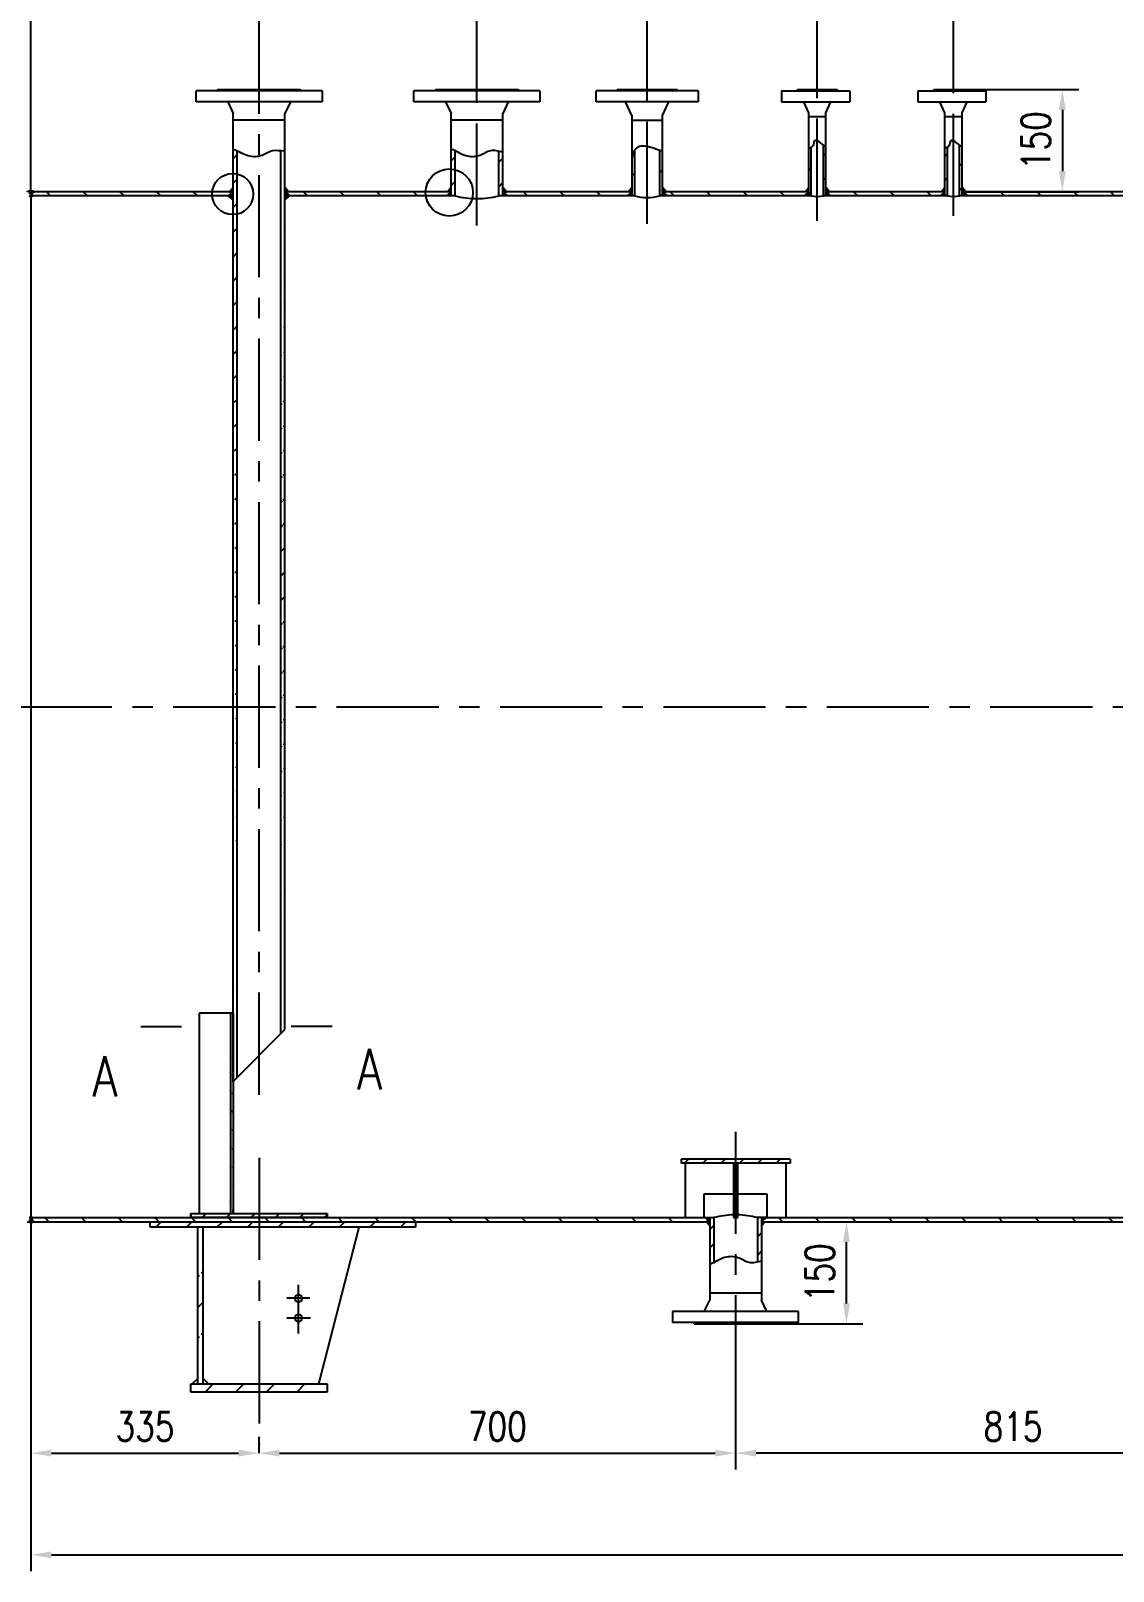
# Model space of a CAD drawing. Header units: millimetres. Extents: x -100 to 10194, y -400 to 6888.
# Drawn here: x 1301 to 2891, y 3225 to 5486 of the extents above; entities that cross this region are included whole.
import ezdxf

# ---------------------------------------------------------------- set-up
doc = ezdxf.new("R2010")
doc.units = ezdxf.units.MM
doc.header["$LTSCALE"] = 120
doc.linetypes.add('CENTER', pattern=[2, 1.25, -0.25, 0.25, -0.25])
for name, color, linetype in [('1轮廓实线层', 7, 'Continuous'), ('3中心线层', 1, 'CENTER'), ('5剖面线层', 2, 'Continuous'), ('6文字层', 3, 'Continuous'), ('8符号标注层', 31, 'Continuous')]:
    doc.layers.add(name, color=color, linetype=linetype)
doc.styles.add('PC_TEXTSTYLE', font='romans.shx', dxfattribs={"width": 0.8, "bigfont": 'hzfs.shx'})
doc.styles.add('TH_GBDIM', font='romans.shx', dxfattribs={"width": 0.8, "bigfont": 'hzfs.shx'})
doc.dimstyles.new('TH_GBDIM', dxfattribs={"dimscale": 12, "dimtxt": 3.5, "dimasz": 2.5, "dimexe": 2, "dimexo": 0, "dimgap": 1.5, "dimtad": 1, "dimdec": 1, "dimdsep": 46, "dimtxsty": 'TH_GBDIM', "dimcen": 2.5, "dimclrd": 130, "dimclre": 130, "dimclrt": 3, "dimadec": 0, "dimazin": 2, "dimtfac": 0.714286, "dimtdec": 1, "dimtmove": 0, "dimatfit": 3, "dimfxl": 1, "dimtolj": 1, "dimtzin": 0, "dimlwd": -1, "dimlwe": -1, "dimarcsym": 0})
pattern_1 = [(45, (0, -253.641), (-0.56126601, 0.56126601), []), (135, (0, -253.641), (-0.56126601, -0.56126601), [])]

# ---------------------------------------------------------------- blocks, each defined once
blk = doc.blocks.new('*D42')
at = {"layer": '1轮廓实线层', "color": 130}
for p, q in [((1276.1, 5243.6), (1276.1, 5725.2)), ((1301.1, 5243.1), (1301.1, 5725.2)), ((1246.1, 5701.2), (1125.7, 5701.2)), ((1301.1, 5701.2), (1276.1, 5701.2)), ((1331.1, 5701.2), (1361.1, 5701.2))]:
    blk.add_line(p, q, dxfattribs=at)
for points in [[(1246.1, 5706.2), (1246.1, 5696.2), (1276.1, 5701.2)], [(1331.1, 5706.2), (1331.1, 5696.2), (1301.1, 5701.2)]]:
    blk.add_solid(points, dxfattribs=at)
at = {"layer": 'Defpoints', "color": 0}
for p in [(1276.1, 5701.2), (1276.1, 5243.6), (1301.1, 5243.1)]:
    blk.add_point(p, dxfattribs=at)
at = {"layer": '1轮廓实线层', "color": 3, "insert": (1170.9, 5740.2), "char_height": 42, "attachment_point": 5, "style": 'TH_GBDIM'}
blk.add_mtext('\\A1;25', dxfattribs=at)
blk = doc.blocks.new('*D43')
at = {"layer": '1轮廓实线层', "color": 130}
for p, q in [((1301.1, 5243.1), (1301.1, 5725.2)), ((1636.1, 5399.6), (1636.1, 5725.2)), ((1331.1, 5701.2), (1606.1, 5701.2))]:
    blk.add_line(p, q, dxfattribs=at)
for points in [[(1331.1, 5706.2), (1331.1, 5696.2), (1301.1, 5701.2)], [(1606.1, 5706.2), (1606.1, 5696.2), (1636.1, 5701.2)]]:
    blk.add_solid(points, dxfattribs=at)
at = {"layer": 'Defpoints', "color": 0}
for p in [(1636.1, 5701.2), (1636.1, 5399.6), (1301.1, 5243.1)]:
    blk.add_point(p, dxfattribs=at)
at = {"layer": '1轮廓实线层', "color": 3, "insert": (1468.6, 5740.2), "char_height": 42, "attachment_point": 5, "style": 'TH_GBDIM'}
blk.add_mtext('\\A1;335', dxfattribs=at)
blk = doc.blocks.new('*D44')
at = {"layer": '1轮廓实线层', "color": 130}
for p, q in [((1636.1, 5399.6), (1636.1, 5725.2)), ((1956.1, 5399.6), (1956.1, 5725.2)), ((1666.1, 5701.2), (1926.1, 5701.2))]:
    blk.add_line(p, q, dxfattribs=at)
for points in [[(1666.1, 5706.2), (1666.1, 5696.2), (1636.1, 5701.2)], [(1926.1, 5706.2), (1926.1, 5696.2), (1956.1, 5701.2)]]:
    blk.add_solid(points, dxfattribs=at)
at = {"layer": 'Defpoints', "color": 0}
for p in [(1956.1, 5701.2), (1636.1, 5399.6), (1956.1, 5399.6)]:
    blk.add_point(p, dxfattribs=at)
at = {"layer": '1轮廓实线层', "color": 3, "insert": (1796.1, 5740.2), "char_height": 42, "attachment_point": 5, "style": 'TH_GBDIM'}
blk.add_mtext('\\A1;320', dxfattribs=at)
blk = doc.blocks.new('*D45')
at = {"layer": '1轮廓实线层', "color": 130}
for p, q in [((1956.1, 5399.6), (1956.1, 5725.2)), ((2206.1, 5399.6), (2206.1, 5725.2)), ((1986.1, 5701.2), (2176.1, 5701.2))]:
    blk.add_line(p, q, dxfattribs=at)
for points in [[(1986.1, 5706.2), (1986.1, 5696.2), (1956.1, 5701.2)], [(2176.1, 5706.2), (2176.1, 5696.2), (2206.1, 5701.2)]]:
    blk.add_solid(points, dxfattribs=at)
at = {"layer": 'Defpoints', "color": 0}
for p in [(2206.1, 5701.2), (1956.1, 5399.6), (2206.1, 5399.6)]:
    blk.add_point(p, dxfattribs=at)
at = {"layer": '1轮廓实线层', "color": 3, "insert": (2081.1, 5740.2), "char_height": 42, "attachment_point": 5, "style": 'TH_GBDIM'}
blk.add_mtext('\\A1;250', dxfattribs=at)
blk = doc.blocks.new('*D46')
at = {"layer": '1轮廓实线层', "color": 130}
for p, q in [((2206.1, 5399.6), (2206.1, 5725.2)), ((2456.1, 5399.6), (2456.1, 5725.2)), ((2236.1, 5701.2), (2426.1, 5701.2))]:
    blk.add_line(p, q, dxfattribs=at)
for points in [[(2236.1, 5706.2), (2236.1, 5696.2), (2206.1, 5701.2)], [(2426.1, 5706.2), (2426.1, 5696.2), (2456.1, 5701.2)]]:
    blk.add_solid(points, dxfattribs=at)
at = {"layer": 'Defpoints', "color": 0}
for p in [(2456.1, 5701.2), (2206.1, 5399.6), (2456.1, 5399.6)]:
    blk.add_point(p, dxfattribs=at)
at = {"layer": '1轮廓实线层', "color": 3, "insert": (2331.1, 5740.2), "char_height": 42, "attachment_point": 5, "style": 'TH_GBDIM'}
blk.add_mtext('\\A1;250', dxfattribs=at)
blk = doc.blocks.new('*D47')
at = {"layer": '1轮廓实线层', "color": 130}
for p, q in [((2456.1, 5399.6), (2456.1, 5725.2)), ((2656.1, 5399.6), (2656.1, 5725.2)), ((2486.1, 5701.2), (2626.1, 5701.2))]:
    blk.add_line(p, q, dxfattribs=at)
for points in [[(2486.1, 5706.2), (2486.1, 5696.2), (2456.1, 5701.2)], [(2626.1, 5706.2), (2626.1, 5696.2), (2656.1, 5701.2)]]:
    blk.add_solid(points, dxfattribs=at)
at = {"layer": 'Defpoints', "color": 0}
for p in [(2656.1, 5701.2), (2456.1, 5399.6), (2656.1, 5399.6)]:
    blk.add_point(p, dxfattribs=at)
at = {"layer": '1轮廓实线层', "color": 3, "insert": (2556.1, 5740.2), "char_height": 42, "attachment_point": 5, "style": 'TH_GBDIM'}
blk.add_mtext('\\A1;200', dxfattribs=at)
blk = doc.blocks.new('*D48')
at = {"layer": '1轮廓实线层', "color": 130}
for p, q in [((1301.1, 3744.1), (1301.1, 3373.8)), ((1636.1, 3397.8), (1636.1, 3421.8)), ((1331.1, 3397.8), (1606.1, 3397.8))]:
    blk.add_line(p, q, dxfattribs=at)
for points in [[(1331.1, 3402.8), (1331.1, 3392.8), (1301.1, 3397.8)], [(1606.1, 3402.8), (1606.1, 3392.8), (1636.1, 3397.8)]]:
    blk.add_solid(points, dxfattribs=at)
at = {"layer": 'Defpoints', "color": 0}
for p in [(1301.1, 3744.1), (1636.1, 3397.8), (1636.1, 3397.8)]:
    blk.add_point(p, dxfattribs=at)
at = {"layer": '1轮廓实线层', "color": 3, "insert": (1468.6, 3436.8), "char_height": 42, "attachment_point": 5, "style": 'TH_GBDIM'}
blk.add_mtext('\\A1;335', dxfattribs=at)
blk = doc.blocks.new('*D49')
at = {"layer": '1轮廓实线层', "color": 130}
for p, q in [((1301.1, 3744.1), (1301.1, 3224.5)), ((5301.1, 3744.1), (5301.1, 3224.5)), ((1331.1, 3248.5), (5271.1, 3248.5))]:
    blk.add_line(p, q, dxfattribs=at)
for points in [[(1331.1, 3253.5), (1331.1, 3243.5), (1301.1, 3248.5)], [(5271.1, 3253.5), (5271.1, 3243.5), (5301.1, 3248.5)]]:
    blk.add_solid(points, dxfattribs=at)
at = {"layer": 'Defpoints', "color": 0}
for p in [(1301.1, 3744.1), (5301.1, 3744.1), (5301.1, 3248.5)]:
    blk.add_point(p, dxfattribs=at)
at = {"layer": '1轮廓实线层', "color": 3, "insert": (3038.1, 3287.5), "char_height": 42, "attachment_point": 5, "style": 'TH_GBDIM'}
blk.add_mtext('\\A1;4000', dxfattribs=at)
blk = doc.blocks.new('*D52')
at = {"layer": '1轮廓实线层', "color": 130}
for p, q in [((2336.1, 3587.6), (2336.1, 3373.8)), ((1636.1, 3397.8), (1636.1, 3421.8)), ((1666.1, 3397.8), (2306.1, 3397.8))]:
    blk.add_line(p, q, dxfattribs=at)
for points in [[(1666.1, 3402.8), (1666.1, 3392.8), (1636.1, 3397.8)], [(2306.1, 3402.8), (2306.1, 3392.8), (2336.1, 3397.8)]]:
    blk.add_solid(points, dxfattribs=at)
at = {"layer": 'Defpoints', "color": 0}
for p in [(2336.1, 3587.6), (1636.1, 3397.8), (2336.1, 3397.8)]:
    blk.add_point(p, dxfattribs=at)
at = {"layer": '1轮廓实线层', "color": 3, "insert": (1986.1, 3436.8), "char_height": 42, "attachment_point": 5, "style": 'TH_GBDIM'}
blk.add_mtext('\\A1;700', dxfattribs=at)
blk = doc.blocks.new('*D53')
at = {"layer": '1轮廓实线层', "color": 130}
for p, q in [((2336.1, 3587.6), (2336.1, 3373.8)), ((3151.1, 3587.6), (3151.1, 3373.8)), ((3121.1, 3397.8), (2366.1, 3397.8))]:
    blk.add_line(p, q, dxfattribs=at)
for points in [[(2366.1, 3402.8), (2366.1, 3392.8), (2336.1, 3397.8)], [(3121.1, 3402.8), (3121.1, 3392.8), (3151.1, 3397.8)]]:
    blk.add_solid(points, dxfattribs=at)
at = {"layer": 'Defpoints', "color": 0}
for p in [(2336.1, 3587.6), (3151.1, 3587.6), (2336.1, 3397.8)]:
    blk.add_point(p, dxfattribs=at)
at = {"layer": '1轮廓实线层', "color": 3, "insert": (2743.6, 3436.8), "char_height": 42, "attachment_point": 5, "style": 'TH_GBDIM'}
blk.add_mtext('\\A1;815', dxfattribs=at)
blk = doc.blocks.new('*D56')
at = {"layer": '1轮廓实线层', "color": 130}
for p, q in [((2656.1, 5399.6), (2840, 5399.6)), ((2816, 5369.6), (2816, 5279.6)), ((2670.1, 5249.6), (2840, 5249.6))]:
    blk.add_line(p, q, dxfattribs=at)
for points in [[(2811, 5369.6), (2821, 5369.6), (2816, 5399.6)], [(2811, 5279.6), (2821, 5279.6), (2816, 5249.6)]]:
    blk.add_solid(points, dxfattribs=at)
at = {"layer": 'Defpoints', "color": 0}
for p in [(2656.1, 5399.6), (2670.1, 5249.6), (2816, 5249.6)]:
    blk.add_point(p, dxfattribs=at)
at = {"layer": '1轮廓实线层', "color": 3, "insert": (2777, 5324.6), "char_height": 42, "attachment_point": 5, "rotation": 90, "style": 'TH_GBDIM'}
blk.add_mtext('\\A1;150', dxfattribs=at)
blk = doc.blocks.new('*D57')
at = {"layer": '1轮廓实线层', "color": 130}
for p, q in [((2375.6, 3737.6), (2522.9, 3737.6)), ((2498.9, 3617.6), (2498.9, 3707.6)), ((2336.1, 3587.6), (2522.9, 3587.6))]:
    blk.add_line(p, q, dxfattribs=at)
for points in [[(2493.9, 3707.6), (2503.9, 3707.6), (2498.9, 3737.6)], [(2493.9, 3617.6), (2503.9, 3617.6), (2498.9, 3587.6)]]:
    blk.add_solid(points, dxfattribs=at)
at = {"layer": 'Defpoints', "color": 0}
for p in [(2375.6, 3737.6), (2498.9, 3737.6), (2336.1, 3587.6)]:
    blk.add_point(p, dxfattribs=at)
at = {"layer": '1轮廓实线层', "color": 3, "insert": (2459.9, 3662.6), "char_height": 42, "attachment_point": 5, "rotation": 90, "style": 'TH_GBDIM'}
blk.add_mtext('\\A1;150', dxfattribs=at)

msp = doc.modelspace()

# ---------------------------------------------------------------- hatches: boundary and pattern name
at = {"layer": '5剖面线层'}
h = msp.add_hatch(dxfattribs=at)
h.set_pattern_fill('ANSI31', color=256, scale=8, style=0)
edge = h.paths.add_edge_path()
edge.add_spline(control_points=[(1604.11, 5309.13), (1602.2, 5309.97), (1600.21, 5310.77), (1598.11, 5311.47)], knot_values=[117.6776222, 117.6776222, 117.6776222, 117.6776222, 123.0728047, 123.0728047, 123.0728047, 123.0728047], degree=3, periodic=0)
edge.add_line((1598.11, 3943.56), (1598.11, 5364.56))
edge.add_line((1604.11, 3949.56), (1604.11, 5309.13))
h = msp.add_hatch(dxfattribs=at)
h.set_pattern_fill('ANSI31', color=256, scale=8, style=0)
edge = h.paths.add_edge_path()
edge.add_line((1668.11, 4013.56), (1668.11, 5309))
edge.add_line((1674.11, 4019.56), (1674.11, 5364.56))
h = msp.add_hatch(dxfattribs=at)
h.set_pattern_fill('ANSI31', color=256, scale=8, style=0)
edge = h.paths.add_edge_path()
edge.add_spline(control_points=[(2447.11, 5314.68), (2446.06, 5314.03), (2444.86, 5313.58), (2443.61, 5313.33)], knot_values=[135.7392776, 135.7392776, 135.7392776, 135.7392776, 139.1297464, 139.1297464, 139.1297464, 139.1297464], degree=3, periodic=0)
edge.add_line((2443.61, 5313.33), (2443.61, 5243.56))
edge.add_line((2443.61, 5243.56), (2447.11, 5243.56))
edge.add_line((2447.11, 5243.56), (2447.11, 5314.68))
edge = h.paths.add_edge_path()
edge.add_spline(control_points=[(2468.61, 5315.35), (2467.45, 5316.25), (2466.27, 5317.19), (2465.11, 5318.11)], knot_values=[106.3931281, 106.3931281, 106.3931281, 106.3931281, 109.5387511, 109.5387511, 109.5387511, 109.5387511], degree=3, periodic=0)
edge.add_line((2465.11, 5318.11), (2465.11, 5243.56))
edge.add_line((2465.11, 5243.56), (2468.61, 5243.56))
edge.add_line((2468.61, 5243.56), (2468.61, 5315.35))
edge = h.paths.add_edge_path()
edge.add_spline(control_points=[(2647.11, 5314.68), (2646.06, 5314.03), (2644.86, 5313.58), (2643.61, 5313.33)], knot_values=[135.7392776, 135.7392776, 135.7392776, 135.7392776, 139.1297464, 139.1297464, 139.1297464, 139.1297464], degree=3, periodic=0)
edge.add_line((2643.61, 5313.33), (2643.61, 5243.56))
edge.add_line((2643.61, 5243.56), (2647.11, 5243.56))
edge.add_line((2647.11, 5243.56), (2647.11, 5314.68))
edge = h.paths.add_edge_path()
edge.add_spline(control_points=[(2668.61, 5315.35), (2667.45, 5316.25), (2666.27, 5317.19), (2665.11, 5318.11)], knot_values=[106.3931281, 106.3931281, 106.3931281, 106.3931281, 109.5387511, 109.5387511, 109.5387511, 109.5387511], degree=3, periodic=0)
edge.add_line((2665.11, 5318.11), (2665.11, 5243.56))
edge.add_line((2665.11, 5243.56), (2668.61, 5243.56))
edge.add_line((2668.61, 5243.56), (2668.61, 5315.35))
h = msp.add_hatch(dxfattribs=at)
h.set_pattern_fill('ANSI31', color=256, scale=8, style=0)
edge = h.paths.add_edge_path()
edge.add_spline(control_points=[(1924.11, 5309.51), (1922.11, 5310.51), (1920.11, 5311.44), (1918.11, 5312.2)], knot_values=[118.4920301, 118.4920301, 118.4920301, 118.4920301, 125.0229366, 125.0229366, 125.0229366, 125.0229366], degree=3, periodic=0)
edge.add_line((1918.11, 5312.2), (1918.11, 5243.56))
edge.add_line((1918.11, 5243.56), (1924.11, 5243.56))
edge.add_line((1924.11, 5243.56), (1924.11, 5309.51))
edge = h.paths.add_edge_path()
edge.add_spline(control_points=[(1994.11, 5307.28), (1992.1, 5307.83), (1990.1, 5308.4), (1988.11, 5308.87)], knot_values=[45.7603744, 45.7603744, 45.7603744, 45.7603744, 51.7383526, 51.7383526, 51.7383526, 51.7383526], degree=3, periodic=0)
edge.add_line((1988.11, 5308.87), (1988.11, 5243.56))
edge.add_line((1988.11, 5243.56), (1994.11, 5243.56))
edge.add_line((1994.11, 5243.56), (1994.11, 5307.28))
edge = h.paths.add_edge_path()
edge.add_spline(control_points=[(2187.61, 5310.35), (2185.49, 5307.09), (2184.24, 5302.68), (2183.61, 5297.66)], knot_values=[97.8287301, 97.8287301, 97.8287301, 97.8287301, 110.8550078, 110.8550078, 110.8550078, 110.8550078], degree=3, periodic=0)
edge.add_line((2183.61, 5297.66), (2183.61, 5243.56))
edge.add_line((2183.61, 5243.56), (2187.61, 5243.56))
edge.add_line((2187.61, 5243.56), (2187.61, 5310.35))
edge = h.paths.add_edge_path()
edge.add_spline(control_points=[(2228.61, 5308.58), (2227.29, 5309.05), (2225.96, 5309.55), (2224.61, 5310.07)], knot_values=[54.2003829, 54.2003829, 54.2003829, 54.2003829, 58.2237624, 58.2237624, 58.2237624, 58.2237624], degree=3, periodic=0)
edge.add_line((2224.61, 5310.07), (2224.61, 5243.56))
edge.add_line((2224.61, 5243.56), (2228.61, 5243.56))
edge.add_line((2228.61, 5243.56), (2228.61, 5308.58))
h = msp.add_hatch(dxfattribs=at)
h.set_pattern_fill('ANSI37', color=256, scale=0.25, style=0)
h.set_pattern_definition(pattern_1)
h.paths.add_polyline_path([(1304.49, 5249.56), (1306.49, 5249.56, 0.1856406), (1295.72, 5249.56), (1297.72, 5249.56), (1300.61, 5244.56), (1300.61, 5243.56), (1298.61, 5243.56, 0.2), (1303.61, 5243.56), (1301.61, 5243.56), (1301.61, 5244.56)])
h = msp.add_hatch(dxfattribs=at)
h.set_pattern_fill('ANSI31', color=256, scale=12, angle=90, style=0)
h.paths.add_polyline_path([(1301.61, 5244.56), (1301.61, 5243.56), (1590.65, 5243.56), (1596.61, 5248.56), (1596.61, 5249.56), (1304.49, 5249.56)])
h = msp.add_hatch(dxfattribs=at)
h.set_pattern_fill('ANSI37', color=256, scale=0.25, style=0)
h.set_pattern_definition(pattern_1)
h.paths.add_polyline_path([(1598.11, 5255.56), (1592.61, 5249.56), (1596.61, 5249.56), (1596.61, 5248.56), (1590.65, 5243.56), (1598.11, 5237.56)])
h.paths.add_polyline_path([(1675.61, 5248.56), (1675.61, 5249.56), (1679.61, 5249.56), (1674.11, 5255.56), (1674.11, 5237.56), (1681.57, 5243.56)])
h = msp.add_hatch(dxfattribs=at)
h.set_pattern_fill('ANSI31', color=256, scale=12, angle=90, style=0)
edge = h.paths.add_edge_path()
edge.add_line((1675.61, 5249.56), (1675.61, 5248.56))
edge.add_line((1675.61, 5248.56), (1681.57, 5243.56))
edge.add_line((1916.61, 5249.56), (1675.61, 5249.56))
edge.add_line((1924.11, 5243.56), (1681.57, 5243.56))
edge.add_line((1916.61, 5249.56), (1916.61, 5248.06))
edge.add_line((1916.61, 5248.06), (1911.24, 5243.56))
h = msp.add_hatch(dxfattribs=at)
h.set_pattern_fill('ANSI37', color=256, scale=0.25, style=0)
h.set_pattern_definition(pattern_1)
h.paths.add_polyline_path([(1918.11, 5255.56), (1912.61, 5249.56), (1916.61, 5249.56), (1916.61, 5248.06), (1911.24, 5243.56), (1918.11, 5243.56)])
h.paths.add_polyline_path([(1995.61, 5248.06), (1995.61, 5249.56), (1999.61, 5249.56), (1994.11, 5255.56), (1994.11, 5243.56), (2000.97, 5243.56)])
h = msp.add_hatch(dxfattribs=at)
h.set_pattern_fill('ANSI31', color=256, scale=12, angle=90, style=0)
h.paths.add_polyline_path([(2182.11, 5248.06), (2182.11, 5249.56), (2178.11, 5249.56), (1995.61, 5249.56), (1995.61, 5248.06), (2000.97, 5243.56), (2176.74, 5243.56)])
h = msp.add_hatch(dxfattribs=at)
h.set_pattern_fill('ANSI37', color=256, scale=0.25, style=0)
h.set_pattern_definition(pattern_1)
h.paths.add_polyline_path([(2183.61, 5255.56), (2178.11, 5249.56), (2182.11, 5249.56), (2182.11, 5248.06), (2176.74, 5243.56), (2183.61, 5243.56)])
h.paths.add_polyline_path([(2230.11, 5248.06), (2230.11, 5249.56), (2234.11, 5249.56), (2228.61, 5255.56), (2228.61, 5243.56), (2235.47, 5243.56)])
h = msp.add_hatch(dxfattribs=at)
h.set_pattern_fill('ANSI31', color=256, scale=12, angle=90, style=0)
h.paths.add_polyline_path([(2442.11, 5248.06), (2442.11, 5249.56), (2438.11, 5249.56), (2230.11, 5249.56), (2230.11, 5248.06), (2235.47, 5243.56), (2436.74, 5243.56)])
h = msp.add_hatch(dxfattribs=at)
h.set_pattern_fill('ANSI37', color=256, scale=0.25, style=0)
h.set_pattern_definition(pattern_1)
h.paths.add_polyline_path([(2470.11, 5248.06), (2470.11, 5249.56), (2474.11, 5249.56), (2468.61, 5255.56), (2468.61, 5243.56), (2475.47, 5243.56)])
h.paths.add_polyline_path([(2443.61, 5255.56), (2438.11, 5249.56), (2442.11, 5249.56), (2442.11, 5248.06), (2436.74, 5243.56), (2443.61, 5243.56)])
h = msp.add_hatch(dxfattribs=at)
h.set_pattern_fill('ANSI31', color=256, scale=12, angle=90, style=0)
h.paths.add_polyline_path([(2642.11, 5248.06), (2642.11, 5249.56), (2638.11, 5249.56), (2470.11, 5249.56), (2470.11, 5248.06), (2475.47, 5243.56), (2636.74, 5243.56)])
h = msp.add_hatch(dxfattribs=at)
h.set_pattern_fill('ANSI37', color=256, scale=0.25, style=0)
h.set_pattern_definition(pattern_1)
h.paths.add_polyline_path([(2668.61, 5255.56), (2668.61, 5243.56), (2675.47, 5243.56), (2670.11, 5248.06), (2670.11, 5249.56), (2674.11, 5249.56)])
h.paths.add_polyline_path([(2643.61, 5255.56), (2638.11, 5249.56), (2642.11, 5249.56), (2642.11, 5248.06), (2636.74, 5243.56), (2643.61, 5243.56)])
h = msp.add_hatch(dxfattribs=at)
h.set_pattern_fill('ANSI31', color=256, scale=12, angle=90, style=0)
edge = h.paths.add_edge_path()
edge.add_line((2670.11, 5249.56), (2670.11, 5248.06))
edge.add_line((2670.11, 5248.06), (2675.47, 5243.56))
edge.add_line((2670.11, 5249.56), (2674.11, 5249.56))
edge.add_line((4232.61, 5249.56), (2670.11, 5249.56))
edge.add_line((4227.24, 5243.56), (2665.11, 5243.56))
edge.add_line((4232.61, 5249.56), (4232.61, 5248.06))
edge.add_line((4232.61, 5248.06), (4227.24, 5243.56))
h = msp.add_hatch(dxfattribs=at)
h.set_pattern_fill('ANSI31', color=256, scale=6, angle=90, style=0)
edge = h.paths.add_edge_path()
edge.add_line((1594.11, 4043.56), (1594.11, 3749.56))
edge.add_line((1598.11, 4043.56), (1598.11, 3749.56))
h = msp.add_hatch(dxfattribs=at)
h.set_pattern_fill('ANSI31', color=256, scale=6, style=0)
h.paths.add_polyline_path([(2416.11, 3829.56), (2336.11, 3829.56), (2336.11, 3823.56), (2339.11, 3823.56), (2416.11, 3823.56)])
h.paths.add_polyline_path([(2336.11, 3829.56), (2256.11, 3829.56), (2256.11, 3823.56), (2336.11, 3823.56)])
edge = h.paths.add_edge_path()
edge.add_line((2339.11, 3743.56), (2339.11, 3823.56))
edge.add_line((2333.11, 3823.56), (2333.11, 3743.56))
edge.add_line((2333.11, 3743.56), (2339.11, 3743.56))
h = msp.add_hatch(dxfattribs=at)
h.set_pattern_fill('ANSI37', color=256, scale=0.25, style=0)
h.paths.add_polyline_path([(1301.61, 3742.56), (1301.61, 3743.56), (1303.61, 3743.56, 0.2), (1298.61, 3743.56), (1300.61, 3743.56), (1300.61, 3742.56), (1297.72, 3737.56), (1295.72, 3737.56, 0.1856406), (1306.49, 3737.56), (1304.49, 3737.56)])
h = msp.add_hatch(dxfattribs=at)
h.set_pattern_fill('ANSI31', color=256, scale=12, angle=90, style=0)
edge = h.paths.add_edge_path()
edge.add_line((1301.61, 3743.56), (1301.61, 3742.56))
edge.add_line((1301.61, 3742.56), (1304.49, 3737.56))
edge.add_line((1304.49, 3737.56), (2296.61, 3737.56))
edge.add_line((1301.61, 3743.56), (2298.11, 3743.56))
edge.add_line((2296.61, 3739.06), (2291.24, 3743.56))
edge.add_line((2296.61, 3737.56), (2296.61, 3739.06))
h = msp.add_hatch(dxfattribs=at)
h.set_pattern_fill('ANSI31', color=256, scale=10, style=0)
h.paths.add_polyline_path([(1636.11, 3737.56), (1476.11, 3737.56), (1476.11, 3729.56), (1636.11, 3729.56)])
h.paths.add_polyline_path([(1866.11, 3737.56), (1636.11, 3737.56), (1636.11, 3729.56), (1866.11, 3729.56)])
h = msp.add_hatch(dxfattribs=at)
h.set_pattern_fill('ANSI31', color=256, scale=8, style=0)
h.paths.add_polyline_path([(1636.11, 3749.56), (1536.11, 3749.56), (1536.11, 3743.56), (1636.11, 3743.56)])
h.paths.add_polyline_path([(1736.11, 3749.56), (1636.11, 3749.56), (1636.11, 3743.56), (1736.11, 3743.56)])
h = msp.add_hatch(dxfattribs=at)
h.set_pattern_fill('ANSI37', color=256, scale=0.25, style=0)
h.set_pattern_definition(pattern_1)
h.paths.add_polyline_path([(2298.11, 3743.56), (2291.24, 3743.56), (2296.61, 3739.06), (2296.61, 3737.56), (2292.61, 3737.56), (2298.11, 3731.56)])
h.paths.add_polyline_path([(2380.97, 3743.56), (2374.11, 3743.56), (2374.11, 3731.56), (2379.61, 3737.56), (2375.61, 3737.56), (2375.61, 3739.06)])
h.paths.add_polyline_path([(4310.97, 3743.56), (4304.11, 3743.56), (4304.11, 3731.56), (4309.61, 3737.56), (4305.61, 3737.56), (4305.61, 3739.06)])
h.paths.add_polyline_path([(4228.11, 3743.56), (4221.24, 3743.56), (4226.61, 3739.06), (4226.61, 3737.56), (4222.61, 3737.56), (4228.11, 3731.56)])
h = msp.add_hatch(dxfattribs=at)
h.set_pattern_fill('ANSI31', color=256, scale=6, style=0)
edge = h.paths.add_edge_path()
edge.add_line((2304.11, 3743.56), (2298.11, 3743.56))
edge.add_line((2298.11, 3743.56), (2298.11, 3674.93))
edge.add_spline(control_points=[(2298.11, 3674.93), (2300.11, 3675.69), (2302.11, 3676.62), (2304.11, 3677.62)], knot_values=[118.4920301, 118.4920301, 118.4920301, 118.4920301, 125.0229366, 125.0229366, 125.0229366, 125.0229366], degree=3, periodic=0)
edge.add_line((2304.11, 3677.62), (2304.11, 3743.56))
edge = h.paths.add_edge_path()
edge.add_line((2374.11, 3743.56), (2368.11, 3743.56))
edge.add_line((2368.11, 3743.56), (2368.11, 3678.26))
edge.add_spline(control_points=[(2368.11, 3678.26), (2370.1, 3678.73), (2372.1, 3679.3), (2374.11, 3679.85)], knot_values=[45.7603744, 45.7603744, 45.7603744, 45.7603744, 51.7383526, 51.7383526, 51.7383526, 51.7383526], degree=3, periodic=0)
edge.add_line((2374.11, 3679.85), (2374.11, 3743.56))
edge = h.paths.add_edge_path()
edge.add_line((4234.11, 3743.56), (4228.11, 3743.56))
edge.add_line((4228.11, 3743.56), (4228.11, 3674.93))
edge.add_spline(control_points=[(4228.11, 3674.93), (4230.11, 3675.69), (4232.11, 3676.62), (4234.11, 3677.62)], knot_values=[118.4920301, 118.4920301, 118.4920301, 118.4920301, 125.0229366, 125.0229366, 125.0229366, 125.0229366], degree=3, periodic=0)
edge.add_line((4234.11, 3677.62), (4234.11, 3743.56))
edge = h.paths.add_edge_path()
edge.add_line((4304.11, 3743.56), (4298.11, 3743.56))
edge.add_line((4298.11, 3743.56), (4298.11, 3678.26))
edge.add_spline(control_points=[(4298.11, 3678.26), (4300.1, 3678.73), (4302.1, 3679.3), (4304.11, 3679.85)], knot_values=[45.7603744, 45.7603744, 45.7603744, 45.7603744, 51.7383526, 51.7383526, 51.7383526, 51.7383526], degree=3, periodic=0)
edge.add_line((4304.11, 3679.85), (4304.11, 3743.56))
h = msp.add_hatch(dxfattribs=at)
h.set_pattern_fill('ANSI31', color=256, scale=12, angle=90, style=0)
h.paths.add_polyline_path([(3121.15, 3743.56), (2380.97, 3743.56), (2375.61, 3739.06), (2375.61, 3737.56), (2379.61, 3737.56), (3127.11, 3737.56), (3127.11, 3738.56)])
h = msp.add_hatch(dxfattribs=at)
h.set_pattern_fill('ANSI31', color=256, scale=10, style=0)
edge = h.paths.add_edge_path()
edge.add_line((1554.11, 3499.56), (1554.11, 3729.56))
edge.add_line((1546.11, 3499.56), (1546.11, 3729.56))
h = msp.add_hatch(dxfattribs=at)
h.set_pattern_fill('ANSI31', color=256, scale=10, style=0)
h.paths.add_polyline_path([(1636.11, 3499.56), (1536.11, 3499.56), (1536.11, 3487.56), (1636.11, 3487.56)])
h.paths.add_polyline_path([(1736.11, 3499.56), (1636.11, 3499.56), (1636.11, 3487.56), (1736.11, 3487.56)])

# ---------------------------------------------------------------- linework, layer by layer
at = {"layer": '1轮廓实线层'}
for p, q in [((1728.61, 5397.56), (1543.61, 5397.56)), ((1543.61, 5381.56), (1543.61, 5397.56)), ((1575.11, 5399.56), (1575.11, 5397.56)), ((1575.11, 5399.56), (1636.11, 5399.56)), ((1636.11, 5399.56), (1697.11, 5399.56)), ((1697.11, 5399.56), (1697.11, 5397.56)), ((1728.61, 5397.56), (1728.61, 5381.56)), ((1863.61, 5381.56), (1863.61, 5397.56)), ((2048.61, 5397.56), (1863.61, 5397.56)), ((1895.11, 5399.56), (1956.11, 5399.56)), ((1895.11, 5399.56), (1895.11, 5397.56)), ((1956.11, 5399.56), (2017.11, 5399.56)), ((2017.11, 5399.56), (2017.11, 5397.56)), ((2048.61, 5397.56), (2048.61, 5381.56)), ((2131.11, 5381.56), (2131.11, 5397.56)), ((2281.11, 5397.56), (2131.11, 5397.56)), ((2162.11, 5399.56), (2206.11, 5399.56)), ((2162.11, 5399.56), (2162.11, 5397.56)), ((2206.11, 5399.56), (2250.11, 5399.56)), ((2250.11, 5399.56), (2250.11, 5397.56)), ((2281.11, 5397.56), (2281.11, 5381.56)), ((2403.61, 5397.56), (2403.61, 5381.56)), ((2403.61, 5397.56), (2503.61, 5397.56)), ((2427.11, 5397.56), (2427.11, 5399.56)), ((2427.11, 5399.56), (2485.11, 5399.56)), ((2485.11, 5397.56), (2427.11, 5397.56)), ((2485.11, 5399.56), (2485.11, 5397.56)), ((2503.61, 5397.56), (2503.61, 5381.56)), ((2603.61, 5397.56), (2703.61, 5397.56)), ((2603.61, 5397.56), (2603.61, 5381.56)), ((2627.11, 5399.56), (2685.11, 5399.56)), ((2627.11, 5397.56), (2627.11, 5399.56)), ((2685.11, 5397.56), (2627.11, 5397.56)), ((2685.11, 5399.56), (2685.11, 5397.56)), ((2703.61, 5397.56), (2703.61, 5381.56)), ((1728.61, 5381.56), (1543.61, 5381.56)), ((1590.11, 5381.56), (1598.11, 5364.56)), ((1598.11, 3943.56), (1598.11, 5364.56)), ((1682.11, 5381.56), (1674.11, 5364.56)), ((1674.11, 4019.56), (1674.11, 5364.56)), ((2048.61, 5381.56), (1863.61, 5381.56)), ((1910.11, 5381.56), (1918.11, 5364.56)), ((1918.11, 5243.56), (1918.11, 5364.56)), ((2002.11, 5381.56), (1994.11, 5364.56)), ((1994.11, 5243.56), (1994.11, 5364.56)), ((2281.11, 5381.56), (2131.11, 5381.56)), ((2183.61, 5361.56), (2174.11, 5381.56)), ((2183.61, 5361.56), (2183.61, 5243.56)), ((2228.61, 5361.56), (2238.11, 5381.56)), ((2228.61, 5243.56), (2228.61, 5361.56)), ((2403.61, 5381.56), (2503.61, 5381.56)), ((2443.61, 5365.56), (2436.11, 5381.56)), ((2443.61, 5359.56), (2443.61, 5365.56)), ((2468.61, 5359.56), (2443.61, 5359.56)), ((2443.61, 5243.56), (2443.61, 5359.56)), ((2468.61, 5365.56), (2476.11, 5381.56)), ((2468.61, 5359.56), (2468.61, 5365.56)), ((2468.61, 5243.56), (2468.61, 5359.56)), ((2603.61, 5381.56), (2703.61, 5381.56)), ((2643.61, 5365.56), (2636.11, 5381.56)), ((2643.61, 5359.56), (2643.61, 5365.56)), ((2643.61, 5243.56), (2643.61, 5359.56)), ((2668.61, 5359.56), (2643.61, 5359.56)), ((2668.61, 5365.56), (2676.11, 5381.56)), ((2668.61, 5359.56), (2668.61, 5365.56)), ((2668.61, 5243.56), (2668.61, 5359.56)), ((1674.11, 5354.56), (1598.11, 5354.56)), ((1994.11, 5354.56), (1918.11, 5354.56)), ((2183.61, 5354.56), (2228.61, 5354.56)), ((2447.11, 5243.56), (2447.11, 5314.68)), ((2465.11, 5243.56), (2465.11, 5318.11)), ((2647.11, 5243.56), (2647.11, 5314.68)), ((2665.11, 5243.56), (2665.11, 5318.11)), ((1604.11, 3949.56), (1604.11, 5309.13)), ((1668.11, 4013.56), (1668.11, 5309.43)), ((1924.11, 5243.56), (1924.11, 5309.51)), ((1988.11, 5243.56), (1988.11, 5308.87)), ((2187.61, 5310.35), (2187.61, 5243.56)), ((2224.61, 5243.56), (2224.61, 5310.07)), ((1301.61, 5244.56), (1304.49, 5249.56)), ((1596.61, 5249.56), (1304.49, 5249.56)), ((1304.49, 5249.56), (1306.49, 5249.56)), ((1596.61, 5248.56), (1590.65, 5243.56)), ((1592.61, 5249.56), (1598.11, 5255.56)), ((1596.61, 5249.56), (1596.61, 5248.56)), ((1679.61, 5249.56), (1674.11, 5255.56)), ((1916.61, 5249.56), (1675.61, 5249.56)), ((1675.61, 5249.56), (1675.61, 5248.56)), ((1675.61, 5248.56), (1681.57, 5243.56)), ((1916.61, 5248.06), (1911.24, 5243.56)), ((1912.61, 5249.56), (1918.11, 5255.56)), ((1916.61, 5249.56), (1912.61, 5249.56)), ((1916.61, 5249.56), (1916.61, 5248.06)), ((1999.61, 5249.56), (1994.11, 5255.56)), ((2182.11, 5249.56), (1995.61, 5249.56)), ((1995.61, 5249.56), (1995.61, 5248.06)), ((1995.61, 5249.56), (1999.61, 5249.56)), ((1995.61, 5248.06), (2000.97, 5243.56)), ((2182.11, 5248.06), (2176.74, 5243.56)), ((2178.11, 5249.56), (2183.61, 5255.56)), ((2182.11, 5249.56), (2178.11, 5249.56)), ((2182.11, 5249.56), (2182.11, 5248.06)), ((2234.11, 5249.56), (2228.61, 5255.56)), ((2442.11, 5249.56), (2230.11, 5249.56)), ((2230.11, 5249.56), (2234.11, 5249.56)), ((2230.11, 5249.56), (2230.11, 5248.06)), ((2230.11, 5248.06), (2235.47, 5243.56)), ((2442.11, 5248.06), (2436.74, 5243.56)), ((2438.11, 5249.56), (2443.61, 5255.56)), ((2442.11, 5249.56), (2438.11, 5249.56)), ((2442.11, 5249.56), (2442.11, 5248.06)), ((2474.11, 5249.56), (2468.61, 5255.56)), ((2642.11, 5249.56), (2470.11, 5249.56)), ((2470.11, 5249.56), (2470.11, 5248.06)), ((2470.11, 5249.56), (2474.11, 5249.56)), ((2470.11, 5248.06), (2475.47, 5243.56)), ((2642.11, 5248.06), (2636.74, 5243.56)), ((2638.11, 5249.56), (2643.61, 5255.56)), ((2642.11, 5249.56), (2638.11, 5249.56)), ((2642.11, 5249.56), (2642.11, 5248.06)), ((2674.11, 5249.56), (2668.61, 5255.56)), ((4232.61, 5249.56), (2670.11, 5249.56)), ((2670.11, 5249.56), (2674.11, 5249.56)), ((2670.11, 5249.56), (2670.11, 5248.06)), ((2670.11, 5248.06), (2675.47, 5243.56)), ((1301.11, 5243.06), (1301.11, 3744.06)), ((1301.61, 5244.56), (1301.61, 5243.56)), ((1590.65, 5243.56), (1301.61, 5243.56)), ((1301.61, 5243.56), (1303.61, 5243.56)), ((1598.11, 5237.56), (1590.65, 5243.56)), ((1674.11, 5237.56), (1681.57, 5243.56)), ((1924.11, 5243.56), (1681.57, 5243.56)), ((2187.61, 5243.56), (1988.11, 5243.56)), ((2447.11, 5243.56), (2224.61, 5243.56)), ((2647.11, 5243.56), (2465.11, 5243.56)), ((4227.24, 5243.56), (2665.11, 5243.56)), ((1598.11, 4043.56), (1548.11, 4043.56)), ((1548.11, 4043.56), (1548.11, 3749.56)), ((1594.11, 4043.56), (1594.11, 3749.56)), ((1598.11, 4043.56), (1598.11, 3749.56)), ((1598.11, 3943.56), (1674.11, 4019.56)), ((2416.11, 3829.56), (2256.11, 3829.56)), ((2256.11, 3829.56), (2256.11, 3823.56)), ((2416.11, 3823.56), (2256.11, 3823.56)), ((2262.11, 3823.56), (2262.11, 3743.56)), ((2333.11, 3823.56), (2333.11, 3743.56)), ((2339.11, 3823.56), (2333.11, 3823.56)), ((2339.11, 3743.56), (2339.11, 3823.56)), ((2410.11, 3743.56), (2410.11, 3823.56)), ((2416.11, 3829.56), (2416.11, 3823.56)), ((2290.11, 3778.56), (2333.11, 3778.56)), ((2290.11, 3743.56), (2290.11, 3778.56)), ((2339.11, 3778.56), (2382.11, 3778.56)), ((2382.11, 3778.56), (2382.11, 3743.56)), ((1598.11, 3749.56), (1598.11, 3755.56)), ((1301.61, 3743.56), (2291.24, 3743.56)), ((1301.61, 3743.56), (1303.61, 3743.56)), ((1301.61, 3743.56), (1301.61, 3742.56)), ((1301.61, 3742.56), (1304.49, 3737.56)), ((1304.49, 3737.56), (2296.61, 3737.56)), ((1306.49, 3737.56), (1304.49, 3737.56)), ((1476.11, 3729.56), (1476.11, 3737.56)), ((1536.11, 3743.56), (1536.11, 3749.56)), ((1536.11, 3749.56), (1736.11, 3749.56)), ((1536.11, 3749.56), (1536.11, 3743.56)), ((1636.11, 3743.56), (1536.11, 3743.56)), ((1736.11, 3743.56), (1636.11, 3743.56)), ((1736.11, 3749.56), (1736.11, 3743.56)), ((1866.11, 3737.56), (1866.11, 3729.56)), ((2296.61, 3739.06), (2291.24, 3743.56)), ((2291.24, 3743.56), (2298.11, 3743.56)), ((2296.61, 3737.56), (2292.61, 3737.56)), ((2292.61, 3737.56), (2298.11, 3731.56)), ((2296.61, 3737.56), (2296.61, 3739.06)), ((2298.11, 3743.56), (2304.11, 3743.56)), ((2298.11, 3743.56), (2298.11, 3622.56)), ((2298.11, 3743.56), (2304.11, 3743.56)), ((2304.11, 3743.56), (2304.11, 3677.62)), ((2333.11, 3743.56), (2339.11, 3743.56)), ((2333.11, 3743.56), (2339.11, 3743.56)), ((2374.11, 3743.56), (2368.11, 3743.56)), ((2368.11, 3743.56), (2368.11, 3678.26)), ((2374.11, 3743.56), (2368.11, 3743.56)), ((2374.11, 3743.56), (2374.11, 3622.56)), ((2380.97, 3743.56), (2374.11, 3743.56)), ((2379.61, 3737.56), (2374.11, 3731.56)), ((2375.61, 3739.06), (2380.97, 3743.56)), ((2375.61, 3737.56), (2375.61, 3739.06)), ((2375.61, 3737.56), (3127.11, 3737.56)), ((2375.61, 3737.56), (2379.61, 3737.56)), ((2380.97, 3743.56), (3121.15, 3743.56)), ((1866.11, 3729.56), (1476.11, 3729.56)), ((1546.11, 3499.56), (1546.11, 3729.56)), ((1554.11, 3499.56), (1554.11, 3729.56)), ((1724.11, 3499.56), (1783.23, 3729.56)), ((2290.11, 3605.56), (2298.11, 3622.56)), ((2374.11, 3632.56), (2298.11, 3632.56)), ((2382.11, 3605.56), (2374.11, 3622.56)), ((2243.61, 3605.56), (2243.61, 3589.56)), ((2428.61, 3605.56), (2243.61, 3605.56)), ((2428.61, 3589.56), (2428.61, 3605.56)), ((2428.61, 3589.56), (2243.61, 3589.56)), ((2275.11, 3587.56), (2275.11, 3589.56)), ((2275.11, 3587.56), (2336.11, 3587.56)), ((2336.11, 3587.56), (2397.11, 3587.56)), ((2397.11, 3587.56), (2397.11, 3589.56)), ((1546.11, 3507.56), (1538.11, 3499.56)), ((1562.11, 3499.56), (1554.11, 3507.56)), ((1536.11, 3499.56), (1736.11, 3499.56)), ((1536.11, 3487.56), (1536.11, 3499.56)), ((1636.11, 3487.56), (1536.11, 3487.56)), ((1554.11, 3499.56), (1724.11, 3499.56)), ((1736.11, 3487.56), (1636.11, 3487.56)), ((1736.11, 3499.56), (1736.11, 3487.56))]:
    msp.add_line(p, q, dxfattribs=at)
for centre, radius, start, end in [((1301.11, 5235.56), 15.01, 68.96659, 111.03341), ((1301.11, 5249.56), 6.5, 247.38014, 292.61986), ((1956.11, 5367.52), 128.02, 255.52467, 284.47533), ((2206.11, 5309.03), 68.03, 254.21928, 285.78072), ((2456.11, 5283.76), 41.19, 257.37856, 282.62144), ((2656.11, 5283.76), 41.19, 257.37856, 282.62144), ((1301.11, 3751.57), 15.01, 248.96659, 291.03341), ((1301.11, 3737.56), 6.5, 67.38014, 112.61986), ((2336.11, 3619.61), 128.02, 91.34279, 104.47533), ((2336.11, 3619.61), 128.02, 75.52467, 88.65721)]:
    msp.add_arc(centre, radius, start, end, dxfattribs=at)
at = {"layer": '1轮廓实线层', "extrusion": (0, 0, -1)}
for centre in [(1694.11, 3625.09), (1694.11, 3596.12)]:
    msp.add_ellipse(centre, major_axis=(5.5, 0), ratio=0.9655525, dxfattribs=at)
at = {"layer": '1轮廓实线层'}
for points, knots in [([(2228.61, 5308.58), (2224.04, 5310.22), (2211.79, 5315.33), (2189.91, 5318.96), (2184.63, 5305.74), (2183.61, 5297.66)], [54.2003829, 54.2003829, 54.2003829, 54.2003829, 68.1917545, 89.9096707, 110.8550078, 110.8550078, 110.8550078, 110.8550078]), ([(2468.61, 5315.35), (2461.5, 5320.87), (2451.15, 5330.22), (2450.78, 5316.49), (2446.21, 5313.85), (2443.61, 5313.33)], [106.3931281, 106.3931281, 106.3931281, 106.3931281, 125.6967676, 132.0774277, 139.1297464, 139.1297464, 139.1297464, 139.1297464]), ([(2668.61, 5315.35), (2661.5, 5320.87), (2651.15, 5330.22), (2650.78, 5316.49), (2646.21, 5313.85), (2643.61, 5313.33)], [106.3931281, 106.3931281, 106.3931281, 106.3931281, 125.6967676, 132.0774277, 139.1297464, 139.1297464, 139.1297464, 139.1297464]), ([(1674.11, 5308.92), (1666.87, 5309.27), (1655.7, 5312.18), (1640.07, 5300.37), (1619.27, 5300.21), (1606.45, 5308.68), (1598.11, 5311.47)], [47.3007205, 47.3007205, 47.3007205, 47.3007205, 64.2611454, 80.8783525, 101.6986744, 123.0728047, 123.0728047, 123.0728047, 123.0728047]), ([(1994.11, 5307.28), (1987.9, 5308.98), (1976.15, 5312.51), (1960.07, 5300.37), (1938.58, 5300.21), (1925.26, 5309.48), (1918.11, 5312.2)], [45.7603744, 45.7603744, 45.7603744, 45.7603744, 64.2611454, 80.8783525, 101.6986744, 125.0229366, 125.0229366, 125.0229366, 125.0229366]), ([(2374.11, 3679.85), (2367.9, 3678.14), (2356.15, 3674.61), (2340.07, 3686.76), (2318.58, 3686.92), (2305.26, 3677.65), (2298.11, 3674.93)], [45.7603744, 45.7603744, 45.7603744, 45.7603744, 64.2611454, 80.8783525, 101.6986744, 125.0229366, 125.0229366, 125.0229366, 125.0229366])]:
    msp.add_open_spline(points, degree=3, knots=knots, dxfattribs=at)
at = {"layer": '3中心线层'}
for p, q in [((1636.11, 3923.95), (1636.11, 5432.93)), ((1956.11, 5199.87), (1956.11, 5438.47)), ((2206.11, 5202.24), (2206.11, 5436.57)), ((2456.11, 5206.98), (2456.11, 5443.67)), ((2656.11, 5214.08), (2656.11, 5448.41)), ((790.04, 4493.56), (5777.42, 4493.56)), ((2336.11, 3869.69), (2336.11, 3525.93)), ((1636.11, 3831.37), (1636.11, 3409.31)), ((1694.11, 3573.6), (1694.11, 3644.84)), ((1710.73, 3625.09), (1676.96, 3625.09)), ((1711.58, 3596.12), (1676.78, 3596.12))]:
    msp.add_line(p, q, dxfattribs=at)
at = {"layer": '8符号标注层', "color": 7}
for p, q in [((1462.4, 4024.31), (1522.4, 4024.31)), ((1743.27, 4024.31), (1683.27, 4024.31))]:
    msp.add_line(p, q, dxfattribs=at)
at = {"layer": '8符号标注层'}
for centre, radius in [((1597.4, 5246.15), 30.22), ((1915.54, 5248.41), 34.7)]:
    msp.add_circle(centre, radius, dxfattribs=at)

# ---------------------------------------------------------------- texts
at = {"layer": '6文字层', "char_height": 59.39, "style": 'PC_TEXTSTYLE'}
for insert, attachment_point in [((1409.82, 3980.8), 2), ((1798.5, 3931.89), 8)]:
    msp.add_mtext('A', dxfattribs=dict(at, insert=insert, attachment_point=attachment_point))

# ---------------------------------------------------------------- dimensions: what is measured, and where the dimension line sits
at = {"layer": '1轮廓实线层'}
for base, p1, p2, picture, middle in [((1276.11, 5701.17), (1301.11, 5243.06), (1276.11, 5243.56), '*D42', (1170.91, 5701.17)), ((5301.11, 3248.54), (1301.11, 3744.06), (5301.11, 3744.06), '*D49', (3038.1, 3248.54))]:
    dim = msp.add_linear_dim(base=base, p1=p1, p2=p2, dimstyle='TH_GBDIM', dxfattribs=at)
    dim.commit()
    dim.dimension.update_dxf_attribs({"geometry": picture, "text_midpoint": middle, "dimtype": 160})
for base, p1, p2, picture, middle in [((1636.11, 5701.17), (1301.11, 5243.06), (1636.11, 5399.56), '*D43', (1468.61, 5740.17)), ((1956.11, 5701.17), (1636.11, 5399.56), (1956.11, 5399.56), '*D44', (1796.11, 5740.17)), ((2206.11, 5701.17), (1956.11, 5399.56), (2206.11, 5399.56), '*D45', (2081.11, 5740.17)), ((2456.11, 5701.17), (2206.11, 5399.56), (2456.11, 5399.56), '*D46', (2331.11, 5740.17)), ((2656.11, 5701.17), (2456.11, 5399.56), (2656.11, 5399.56), '*D47', (2556.11, 5740.17))]:
    dim = msp.add_linear_dim(base=base, p1=p1, p2=p2, dimstyle='TH_GBDIM', override={"dimtmove": 1}, dxfattribs=at)
    dim.commit()
    dim.dimension.update_dxf_attribs({"geometry": picture, "text_midpoint": middle})
for base, p1, p2, picture, middle in [((2816.03, 5249.56), (2656.11, 5399.56), (2670.11, 5249.56), '*D56', (2777.03, 5324.56)), ((2498.86, 3737.56), (2336.11, 3587.56), (2375.61, 3737.56), '*D57', (2459.86, 3662.56))]:
    dim = msp.add_linear_dim(base=base, p1=p1, p2=p2, angle=90, dimstyle='TH_GBDIM', dxfattribs=at)
    dim.commit()
    dim.dimension.update_dxf_attribs({"geometry": picture, "text_midpoint": middle})
for base, p1, p2, picture, middle in [((1636.11, 3397.8), (1301.11, 3744.06), (1636.11, 3397.8), '*D48', (1468.61, 3436.8)), ((2336.11, 3397.8), (1636.11, 3397.8), (2336.11, 3587.56), '*D52', (1986.11, 3436.8)), ((2336.11, 3397.8), (3151.11, 3587.56), (2336.11, 3587.56), '*D53', (2743.61, 3436.8))]:
    dim = msp.add_linear_dim(base=base, p1=p1, p2=p2, dimstyle='TH_GBDIM', dxfattribs=at)
    dim.commit()
    dim.dimension.update_dxf_attribs({"geometry": picture, "text_midpoint": middle})

doc.saveas('drawing.dxf')
